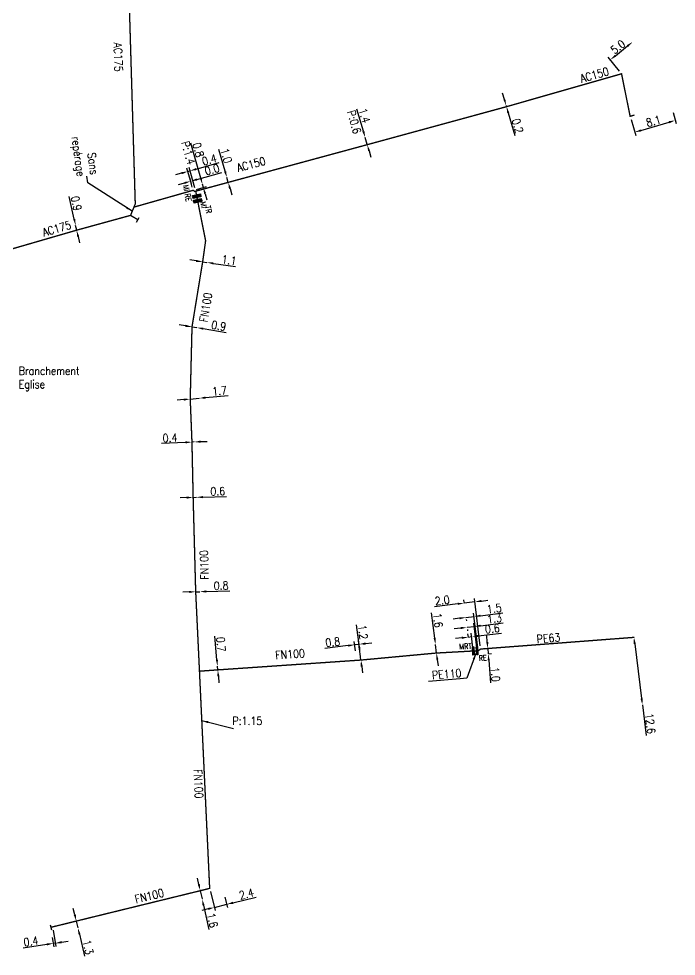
# Model space of a CAD drawing. Header units: millimetres. Extents: x 115991 to 117009, y 129000 to 129990.
# Drawn here: x 116886 to 117007.7, y 129463.1 to 129636.6 of the extents above; entities that cross this region are included whole.
import ezdxf
from ezdxf.enums import TextEntityAlignment as Align

# ---------------------------------------------------------------- set-up
doc = ezdxf.new("R2010")
doc.units = ezdxf.units.MM
doc.header["$PDMODE"] = 34
for name, pattern in [('L_25_AP', [2000, 1000, 1000]), ('L_25_FN', [2000, 1000, 1000]), ('L_25_PE', [2000, 1000, 1000])]:
    doc.linetypes.add(name, pattern=pattern)
doc.layers.get('0').update_dxf_attribs({"linetype": 'CONTINUOUS'})
doc.layers.get('DEFPOINTS').update_dxf_attribs({"linetype": 'CONTINUOUS'})
doc.layers.add('L_150', color=1, linetype='CONTINUOUS')
doc.layers.add('L_340', color=7, linetype='CONTINUOUS')
doc.layers.add('L_170', color=7, linetype='CONTINUOUS', plot=False)
doc.styles.add('G_ROMANS', font='ROMANS.SHX', dxfattribs={"width": 0.75})
doc.styles.get("Standard").update_dxf_attribs({"font": 'romans.shx', "width": 0.85})
doc.dimstyles.get("Standard").update_dxf_attribs({"dimtxt": 1.5, "dimasz": 1.2, "dimexe": 0.625, "dimexo": 0.625, "dimgap": 0.25, "dimtad": 1, "dimdec": 1, "dimzin": 0, "dimdsep": 46, "dimtxsty": 'Standard', "dimcen": -0.5, "dimadec": 0, "dimazin": 0, "dimtfac": 1, "dimtdec": 1, "dimtmove": 0, "dimatfit": 3, "dimfxl": 0, "dimtolj": 1, "dimtzin": 0, "dimarcsym": 0})

# ---------------------------------------------------------------- blocks, each defined once
blk = doc.blocks.new('L_340_16')
at = {"linetype": 'Continuous'}
blk.add_hatch(color=0, dxfattribs=at).paths.add_polyline_path([(0.12, 0.75), (-0.12, 0.75), (-0.12, -0.75), (0.12, -0.75)])
at = {"color": 0, "linetype": 'Continuous'}
blk.add_lwpolyline([(-0.12, 0.75), (0.12, 0.75), (0.12, -0.75), (-0.12, -0.75)], close=True, dxfattribs=at)
at = {"color": 0, "linetype": 'Continuous', "width": 0.75}
for tag, height, flags, p in [('MI', 1, 8, (0, 2.5)), ('DEF_LEG', 1.2, 3, (0, -5)), ('DEF_TYPE', 1.2, 3, (0, -6.94))]:
    blk.add_attdef(tag, text='', height=height, dxfattribs=dict(at, flags=flags)).set_placement(p, align=Align.MIDDLE)
blk = doc.blocks.new('L_340_19')
at = {"linetype": 'Continuous'}
blk.add_hatch(color=0, dxfattribs=at).paths.add_polyline_path([(0.125, 0.75), (-0.125, 0.75), (-0.125, -0.75), (0.125, -0.75)])
at = {"color": 0, "linetype": 'Continuous'}
blk.add_lwpolyline([(-0.125, 0.75), (0.125, 0.75), (0.125, -0.75), (-0.125, -0.75)], close=True, dxfattribs=at)
at = {"color": 0, "linetype": 'Continuous', "style": 'G_ROMANS', "width": 0.75}
for tag, height, flags, p in [('TR', 1.5, 8, (0, 3)), ('DEF_LEG', 1.2, 3, (0, -5)), ('DEF_COUP', 1.2, 3, (0, -7.5)), ('DEF_TYPE', 1.2, 3, (0, -10))]:
    blk.add_attdef(tag, text='', height=height, dxfattribs=dict(at, flags=flags)).set_placement(p, align=Align.MIDDLE)
blk = doc.blocks.new('L_340_20')
at = {"linetype": 'Continuous'}
blk.add_hatch(color=0, dxfattribs=at).paths.add_polyline_path([(0.12, 0.75), (-0.12, 0.75), (-0.12, -0.75), (0.12, -0.75)])
at = {"color": 0, "linetype": 'Continuous'}
blk.add_lwpolyline([(-0.12, 0.75), (0.12, 0.75), (0.12, -0.75), (-0.12, -0.75)], close=True, dxfattribs=at)
at = {"color": 0, "linetype": 'Continuous', "width": 0.75}
for tag, height, flags, p in [('RE', 1, 8, (0, 2.19)), ('DEF_LEG', 1.2, 3, (0, -5)), ('DEF_COUP', 1.2, 3, (0, -7.5)), ('DEF_TYPE', 1.2, 3, (0, -10))]:
    blk.add_attdef(tag, text='', height=height, dxfattribs=dict(at, flags=flags)).set_placement(p, align=Align.MIDDLE)
blk = doc.blocks.new('L_340_07')
at = {"color": 0, "linetype": 'Continuous', "const_width": 0.25, "flags": 128}
blk.add_lwpolyline([(0, 0), (1.25, 0)], dxfattribs=at)
at = {"color": 0, "linetype": 'Continuous', "flags": 128}
blk.add_lwpolyline([(1.25, -0.5), (1.25, 0.5)], dxfattribs=at)
at = {"color": 0, "linetype": 'Continuous', "style": 'G_ROMANS', "width": 0.75, "flags": 3}
for tag, p in [('DEF_LEG', (0.72, -3.47)), ('DEF_COUP', (0.72, -5.97)), ('DEF_TYPE', (0.72, -8.47))]:
    blk.add_attdef(tag, text='', height=1.2, dxfattribs=at).set_placement(p, align=Align.MIDDLE)
blk = doc.blocks.new('*D353')
at = {"layer": 'DEFPOINTS', "color": 0, "linetype": 'Continuous', "transparency": 16777216}
for p in [(116917.29, 129608.38), (116918.12, 129605.47), (116918.74, 129604.73)]:
    blk.add_point(p, dxfattribs=at)
at = {"layer": 'L_150', "color": 0, "linetype": 'Continuous', "lineweight": -2, "transparency": 16777216}
for p, q in [((116918.83, 129608.82), (116923.1, 129610.03)), ((116916.14, 129608.06), (116914.98, 129607.73)), ((116917.95, 129606.07), (116917.12, 129608.98)), ((116917.29, 129608.38), (116917.68, 129608.49)), ((116918.57, 129605.33), (116917.51, 129609.09))]:
    blk.add_line(p, q, dxfattribs=at)
at = {"layer": 'L_150', "color": 0, "linetype": 'Continuous', "transparency": 16777216}
for points in [[(116916.08, 129608.25), (116916.19, 129607.86), (116917.29, 129608.38)], [(116918.78, 129609.01), (116918.89, 129608.63), (116917.68, 129608.49)]]:
    blk.add_solid(points, dxfattribs=at)
at = {"layer": 'L_150', "color": 0, "linetype": 'Continuous', "transparency": 16777216, "insert": (116921.27, 129610.55), "char_height": 1.5, "attachment_point": 5, "rotation": 15.799}
blk.add_mtext('\\A1;0.4', dxfattribs=at)
blk = doc.blocks.new('*D351')
at = {"layer": 'DEFPOINTS', "color": 0, "linetype": 'Continuous', "transparency": 16777216}
for p in [(116999.67, 129632.36), (116999.67, 129632.36), (116997.61, 129626.46)]:
    blk.add_point(p, dxfattribs=at)
at = {"layer": 'L_150', "color": 0, "linetype": 'Continuous', "lineweight": -2, "transparency": 16777216}
for p, q in [((116996.47, 129629.8), (116998.73, 129631.61)), ((116997.22, 129626.95), (116995.14, 129629.54))]:
    blk.add_line(p, q, dxfattribs=at)
at = {"layer": 'L_150', "color": 0, "linetype": 'Continuous', "transparency": 16777216}
for points in [[(116998.61, 129631.77), (116998.86, 129631.46), (116999.67, 129632.36)], [(116996.35, 129629.96), (116996.6, 129629.65), (116995.53, 129629.05)]]:
    blk.add_solid(points, dxfattribs=at)
at = {"layer": 'L_150', "color": 0, "linetype": 'Continuous', "transparency": 16777216, "insert": (116996.93, 129631.45), "char_height": 1.5, "attachment_point": 5, "rotation": 38.6903}
blk.add_mtext('\\A1;5.0', dxfattribs=at)
blk = doc.blocks.new('*D354')
at = {"layer": 'DEFPOINTS', "color": 0, "linetype": 'Continuous', "transparency": 16777216}
for p in [(116920, 129606), (116920, 129606), (116918.28, 129604.89)]:
    blk.add_point(p, dxfattribs=at)
at = {"layer": 'L_150', "color": 0, "linetype": 'Continuous', "lineweight": -2, "transparency": 16777216}
for p, q in [((116919.67, 129607.15), (116917.83, 129613.63)), ((116919.39, 129605.83), (116919.39, 129605.83)), ((116920.16, 129605.42), (116920, 129606)), ((116918.88, 129605.06), (116920.76, 129605.59)), ((116920.49, 129604.26), (116920.81, 129603.11))]:
    blk.add_line(p, q, dxfattribs=at)
at = {"layer": 'L_150', "color": 0, "linetype": 'Continuous', "transparency": 16777216}
for points in [[(116919.86, 129607.21), (116919.48, 129607.1), (116920, 129606)], [(116920.68, 129604.32), (116920.29, 129604.21), (116920.16, 129605.42)]]:
    blk.add_solid(points, dxfattribs=at)
at = {"layer": 'L_150', "color": 0, "linetype": 'Continuous', "transparency": 16777216, "insert": (116919.23, 129612.38), "char_height": 1.5, "attachment_point": 5, "rotation": 285.799}
blk.add_mtext('\\A1;0.8', dxfattribs=at)
blk = doc.blocks.new('*D355')
at = {"layer": 'DEFPOINTS', "color": 0, "linetype": 'Continuous', "transparency": 16777216}
for p in [(116924.51, 129607.27), (116924.51, 129607.27), (116924.77, 129606.36)]:
    blk.add_point(p, dxfattribs=at)
at = {"layer": 'L_150', "color": 0, "linetype": 'Continuous', "lineweight": -2, "transparency": 16777216}
for p, q in [((116924.18, 129608.43), (116923.04, 129612.46)), ((116924.77, 129606.36), (116924.51, 129607.27)), ((116925.1, 129605.21), (116925.42, 129604.05))]:
    blk.add_line(p, q, dxfattribs=at)
at = {"layer": 'L_150', "color": 0, "linetype": 'Continuous', "transparency": 16777216}
for points in [[(116924.38, 129608.48), (116923.99, 129608.37), (116924.51, 129607.27)], [(116925.29, 129605.26), (116924.9, 129605.15), (116924.77, 129606.36)]]:
    blk.add_solid(points, dxfattribs=at)
at = {"layer": 'L_150', "color": 0, "linetype": 'Continuous', "transparency": 16777216, "insert": (116924.41, 129611.29), "char_height": 1.5, "attachment_point": 5, "rotation": 285.799}
blk.add_mtext('\\A1;1.0', dxfattribs=at)
blk = doc.blocks.new('*D356')
at = {"layer": 'DEFPOINTS', "color": 0, "linetype": 'Continuous', "transparency": 16777216}
for p in [(116917.81, 129606.57), (116918.12, 129605.47), (116918.28, 129604.89)]:
    blk.add_point(p, dxfattribs=at)
at = {"layer": 'L_150', "color": 0, "linetype": 'Continuous', "lineweight": -2, "transparency": 16777216}
for p, q in [((116918.96, 129606.89), (116923.57, 129608.2)), ((116916.65, 129606.24), (116915.5, 129605.91)), ((116918.11, 129605.49), (116917.64, 129607.17)), ((116917.95, 129606.07), (116917.64, 129607.17))]:
    blk.add_line(p, q, dxfattribs=at)
at = {"layer": 'L_150', "color": 0, "linetype": 'Continuous', "transparency": 16777216}
for points in [[(116916.6, 129606.43), (116916.71, 129606.05), (116917.81, 129606.57)], [(116918.91, 129607.09), (116919.02, 129606.7), (116917.81, 129606.57)]]:
    blk.add_solid(points, dxfattribs=at)
at = {"layer": 'L_150', "color": 0, "linetype": 'Continuous', "transparency": 16777216, "insert": (116921.77, 129608.73), "char_height": 1.5, "attachment_point": 5, "rotation": 15.799}
blk.add_mtext('\\A1;0.0', dxfattribs=at)
blk = doc.blocks.new('*D358')
at = {"layer": 'DEFPOINTS', "color": 0, "linetype": 'Continuous', "transparency": 16777216}
for p in [(116920.03, 129591.65), (116920.82, 129591.54), (116920.82, 129591.54)]:
    blk.add_point(p, dxfattribs=at)
at = {"layer": 'L_150', "color": 0, "linetype": 'Continuous', "lineweight": -2, "transparency": 16777216}
for p, q in [((116918.84, 129591.82), (116917.65, 129591.99)), ((116920.03, 129591.65), (116920.82, 129591.54)), ((116922.01, 129591.37), (116926.09, 129590.78))]:
    blk.add_line(p, q, dxfattribs=at)
at = {"layer": 'L_150', "color": 0, "linetype": 'Continuous', "transparency": 16777216}
for points in [[(116918.87, 129592.02), (116918.81, 129591.62), (116920.03, 129591.65)], [(116922.03, 129591.56), (116921.98, 129591.17), (116920.82, 129591.54)]]:
    blk.add_solid(points, dxfattribs=at)
at = {"layer": 'L_150', "color": 0, "linetype": 'Continuous', "transparency": 16777216, "insert": (116924.93, 129591.96), "char_height": 1.5, "attachment_point": 5, "rotation": 351.8525}
blk.add_mtext('\\A1;1.1', dxfattribs=at)
blk = doc.blocks.new('*D359')
at = {"layer": 'DEFPOINTS', "color": 0, "linetype": 'Continuous', "transparency": 16777216}
for p in [(116918.06, 129579.61), (116918.95, 129579.47), (116918.95, 129579.47)]:
    blk.add_point(p, dxfattribs=at)
at = {"layer": 'L_150', "color": 0, "linetype": 'Continuous', "lineweight": -2, "transparency": 16777216}
for p, q in [((116916.88, 129579.81), (116915.69, 129580)), ((116918.06, 129579.61), (116918.95, 129579.47)), ((116920.13, 129579.28), (116924.39, 129578.58))]:
    blk.add_line(p, q, dxfattribs=at)
at = {"layer": 'L_150', "color": 0, "linetype": 'Continuous', "transparency": 16777216}
for points in [[(116916.91, 129580), (116916.84, 129579.61), (116918.06, 129579.61)], [(116920.17, 129579.47), (116920.1, 129579.08), (116918.95, 129579.47)]]:
    blk.add_solid(points, dxfattribs=at)
at = {"layer": 'L_150', "color": 0, "linetype": 'Continuous', "transparency": 16777216, "insert": (116923.01, 129579.82), "char_height": 1.5, "attachment_point": 5, "rotation": 350.7545}
blk.add_mtext('\\A1;0.9', dxfattribs=at)
blk = doc.blocks.new('*D360')
at = {"layer": 'DEFPOINTS', "color": 0, "linetype": 'Continuous', "transparency": 16777216}
for p in [(116917.73, 129566.25), (116919.37, 129566.4), (116919.37, 129566.4)]:
    blk.add_point(p, dxfattribs=at)
at = {"layer": 'L_150', "color": 0, "linetype": 'Continuous', "lineweight": -2, "transparency": 16777216}
for p, q in [((116916.54, 129566.14), (116915.34, 129566.03)), ((116917.73, 129566.25), (116919.37, 129566.4)), ((116920.57, 129566.51), (116924.74, 129566.89))]:
    blk.add_line(p, q, dxfattribs=at)
at = {"layer": 'L_150', "color": 0, "linetype": 'Continuous', "transparency": 16777216}
for points in [[(116916.52, 129566.34), (116916.55, 129565.94), (116917.73, 129566.25)], [(116920.55, 129566.71), (116920.59, 129566.31), (116919.37, 129566.4)]]:
    blk.add_solid(points, dxfattribs=at)
at = {"layer": 'L_150', "color": 0, "linetype": 'Continuous', "transparency": 16777216, "insert": (116923.16, 129567.75), "char_height": 1.5, "attachment_point": 5, "rotation": 5.2296}
blk.add_mtext('\\A1;1.7', dxfattribs=at)
blk = doc.blocks.new('*D362')
at = {"layer": 'DEFPOINTS', "color": 0, "linetype": 'Continuous', "transparency": 16777216}
for p in [(116918.27, 129548.04), (116918.87, 129548.06), (116918.87, 129548.06)]:
    blk.add_point(p, dxfattribs=at)
at = {"layer": 'L_150', "color": 0, "linetype": 'Continuous', "lineweight": -2, "transparency": 16777216}
for p, q in [((116917.07, 129548), (116915.87, 129547.97)), ((116918.27, 129548.04), (116918.87, 129548.06)), ((116920.07, 129548.09), (116924.44, 129548.22))]:
    blk.add_line(p, q, dxfattribs=at)
at = {"layer": 'L_150', "color": 0, "linetype": 'Continuous', "transparency": 16777216}
for points in [[(116917.07, 129548.2), (116917.08, 129547.8), (116918.27, 129548.04)], [(116920.07, 129548.29), (116920.08, 129547.89), (116918.87, 129548.06)]]:
    blk.add_solid(points, dxfattribs=at)
at = {"layer": 'L_150', "color": 0, "linetype": 'Continuous', "transparency": 16777216, "insert": (116922.83, 129549.18), "char_height": 1.5, "attachment_point": 5, "rotation": 1.7271}
blk.add_mtext('\\A1;0.6', dxfattribs=at)
blk = doc.blocks.new('*D361')
at = {"layer": 'DEFPOINTS', "color": 0, "linetype": 'Continuous', "transparency": 16777216}
for p in [(116918.05, 129558.28), (116918.45, 129558.3), (116918.45, 129558.3)]:
    blk.add_point(p, dxfattribs=at)
at = {"layer": 'L_150', "color": 0, "linetype": 'Continuous', "lineweight": -2, "transparency": 16777216}
for p, q in [((116916.85, 129558.22), (116912.43, 129558)), ((116918.45, 129558.3), (116918.05, 129558.28)), ((116919.65, 129558.36), (116920.85, 129558.42))]:
    blk.add_line(p, q, dxfattribs=at)
at = {"layer": 'L_150', "color": 0, "linetype": 'Continuous', "transparency": 16777216}
for points in [[(116916.84, 129558.42), (116916.86, 129558.02), (116918.05, 129558.28)], [(116919.64, 129558.56), (116919.66, 129558.16), (116918.45, 129558.3)]]:
    blk.add_solid(points, dxfattribs=at)
at = {"layer": 'L_150', "color": 0, "linetype": 'Continuous', "transparency": 16777216, "insert": (116913.99, 129559.08), "char_height": 1.5, "attachment_point": 5, "rotation": 2.853}
blk.add_mtext('\\A1;0.4', dxfattribs=at)
blk = doc.blocks.new('*D363')
at = {"layer": 'DEFPOINTS', "color": 0, "linetype": 'Continuous', "transparency": 16777216}
for p in [(116918.74, 129530.57), (116919.49, 129530.59), (116919.49, 129530.59)]:
    blk.add_point(p, dxfattribs=at)
at = {"layer": 'L_150', "color": 0, "linetype": 'Continuous', "lineweight": -2, "transparency": 16777216}
for p, q in [((116917.55, 129530.53), (116916.35, 129530.49)), ((116918.74, 129530.57), (116919.49, 129530.59)), ((116920.69, 129530.62), (116925.06, 129530.76))]:
    blk.add_line(p, q, dxfattribs=at)
at = {"layer": 'L_150', "color": 0, "linetype": 'Continuous', "transparency": 16777216}
for points in [[(116917.54, 129530.73), (116917.55, 129530.33), (116918.74, 129530.57)], [(116920.69, 129530.82), (116920.7, 129530.42), (116919.49, 129530.59)]]:
    blk.add_solid(points, dxfattribs=at)
at = {"layer": 'L_150', "color": 0, "linetype": 'Continuous', "transparency": 16777216, "insert": (116923.45, 129531.71), "char_height": 1.5, "attachment_point": 5, "rotation": 1.7301}
blk.add_mtext('\\A1;0.8', dxfattribs=at)
blk = doc.blocks.new('*D364')
at = {"layer": 'DEFPOINTS', "color": 0, "linetype": 'Continuous', "transparency": 16777216}
for p in [(116922.77, 129516.8), (116922.77, 129516.8), (116922.83, 129516.11)]:
    blk.add_point(p, dxfattribs=at)
at = {"layer": 'L_150', "color": 0, "linetype": 'Continuous', "lineweight": -2, "transparency": 16777216}
for p, q in [((116922.67, 129518), (116922.3, 129522.35)), ((116922.83, 129516.11), (116922.77, 129516.8)), ((116922.94, 129514.91), (116923.04, 129513.71))]:
    blk.add_line(p, q, dxfattribs=at)
at = {"layer": 'L_150', "color": 0, "linetype": 'Continuous', "transparency": 16777216}
for points in [[(116922.87, 129518.02), (116922.47, 129517.98), (116922.77, 129516.8)], [(116923.14, 129514.93), (116922.74, 129514.89), (116922.83, 129516.11)]]:
    blk.add_solid(points, dxfattribs=at)
at = {"layer": 'L_150', "color": 0, "linetype": 'Continuous', "transparency": 16777216, "insert": (116923.43, 129520.86), "char_height": 1.5, "attachment_point": 5, "rotation": 274.932}
blk.add_mtext('\\A1;0.7', dxfattribs=at)
blk = doc.blocks.new('*D370')
at = {"layer": 'DEFPOINTS', "color": 0, "linetype": 'Continuous', "transparency": 16777216}
for p in [(116921.33, 129475.67), (116924.01, 129474.64), (116924.48, 129472.71)]:
    blk.add_point(p, dxfattribs=at)
at = {"layer": 'L_150', "color": 0, "linetype": 'Continuous', "lineweight": -2, "transparency": 16777216}
for p, q in [((116921.48, 129475.06), (116922.35, 129471.54)), ((116924.16, 129474.03), (116924.63, 129472.1)), ((116925.65, 129473), (116929.95, 129474.06)), ((116922.2, 129472.14), (116924.48, 129472.71)), ((116921.04, 129471.86), (116919.87, 129471.57))]:
    blk.add_line(p, q, dxfattribs=at)
at = {"layer": 'L_150', "color": 0, "linetype": 'Continuous', "transparency": 16777216}
for points in [[(116920.99, 129472.05), (116921.09, 129471.66), (116922.2, 129472.14)], [(116925.6, 129473.19), (116925.7, 129472.8), (116924.48, 129472.71)]]:
    blk.add_solid(points, dxfattribs=at)
at = {"layer": 'L_150', "color": 0, "linetype": 'Continuous', "transparency": 16777216, "insert": (116928.14, 129474.64), "char_height": 1.5, "attachment_point": 5, "rotation": 13.877}
blk.add_mtext('\\A1;2.4', dxfattribs=at)
blk = doc.blocks.new('*D371')
at = {"layer": 'DEFPOINTS', "color": 0, "linetype": 'Continuous', "transparency": 16777216}
for p in [(116919.59, 129475.23), (116919.93, 129473.72), (116919.93, 129473.72)]:
    blk.add_point(p, dxfattribs=at)
at = {"layer": 'L_150', "color": 0, "linetype": 'Continuous', "lineweight": -2, "transparency": 16777216}
for p, q in [((116919.32, 129476.4), (116919.06, 129477.58)), ((116919.59, 129475.23), (116919.93, 129473.72)), ((116920.19, 129472.55), (116921.19, 129468.08))]:
    blk.add_line(p, q, dxfattribs=at)
at = {"layer": 'L_150', "color": 0, "linetype": 'Continuous', "transparency": 16777216}
for points in [[(116919.52, 129476.45), (116919.13, 129476.36), (116919.59, 129475.23)], [(116920.38, 129472.59), (116919.99, 129472.51), (116919.93, 129473.72)]]:
    blk.add_solid(points, dxfattribs=at)
at = {"layer": 'L_150', "color": 0, "linetype": 'Continuous', "transparency": 16777216, "insert": (116921.84, 129469.75), "char_height": 1.5, "attachment_point": 5, "rotation": 282.6662}
blk.add_mtext('\\A1;1.6', dxfattribs=at)
blk = doc.blocks.new('*D350')
at = {"layer": 'DEFPOINTS', "color": 0, "linetype": 'Continuous', "transparency": 16777216}
for p in [(116976.25, 129620.56), (116976.25, 129620.56), (116976.3, 129620.37)]:
    blk.add_point(p, dxfattribs=at)
at = {"layer": 'L_150', "color": 0, "linetype": 'Continuous', "lineweight": -2, "transparency": 16777216}
for p, q in [((116975.91, 129621.71), (116975.58, 129622.86)), ((116976.25, 129620.56), (116976.3, 129620.37)), ((116976.64, 129619.21), (116977.86, 129615.02))]:
    blk.add_line(p, q, dxfattribs=at)
at = {"layer": 'L_150', "color": 0, "linetype": 'Continuous', "transparency": 16777216}
for points in [[(116976.1, 129621.77), (116975.72, 129621.66), (116976.25, 129620.56)], [(116976.83, 129619.27), (116976.44, 129619.16), (116976.3, 129620.37)]]:
    blk.add_solid(points, dxfattribs=at)
at = {"layer": 'L_150', "color": 0, "linetype": 'Continuous', "transparency": 16777216, "insert": (116978.37, 129616.82), "char_height": 1.5, "attachment_point": 5, "rotation": 286.2104}
blk.add_mtext('\\A1;0.2', dxfattribs=at)
blk = doc.blocks.new('*D352')
at = {"layer": 'DEFPOINTS', "color": 0, "linetype": 'Continuous', "transparency": 16777216}
for p in [(116950.13, 129614.68), (116950.13, 129614.68), (116950.52, 129613.34)]:
    blk.add_point(p, dxfattribs=at)
at = {"layer": 'L_150', "color": 0, "linetype": 'Continuous', "lineweight": -2, "transparency": 16777216}
for p, q in [((116949.79, 129615.83), (116948.61, 129619.92)), ((116950.52, 129613.34), (116950.13, 129614.68)), ((116950.73, 129614.86), (116950.73, 129614.86)), ((116951.12, 129613.51), (116951.12, 129613.51)), ((116950.85, 129612.18), (116951.19, 129611.03))]:
    blk.add_line(p, q, dxfattribs=at)
at = {"layer": 'L_150', "color": 0, "linetype": 'Continuous', "transparency": 16777216}
for points in [[(116949.99, 129615.89), (116949.6, 129615.78), (116950.13, 129614.68)], [(116951.05, 129612.24), (116950.66, 129612.13), (116950.52, 129613.34)]]:
    blk.add_solid(points, dxfattribs=at)
at = {"layer": 'L_150', "color": 0, "linetype": 'Continuous', "transparency": 16777216, "insert": (116949.99, 129618.73), "char_height": 1.5, "attachment_point": 5, "rotation": 286.202}
blk.add_mtext('\\A1;1.4', dxfattribs=at)
blk = doc.blocks.new('*D357')
at = {"layer": 'DEFPOINTS', "color": 0, "linetype": 'Continuous', "transparency": 16777216}
for p in [(117006.97, 129619.89), (116999.2, 129618.59), (117007.57, 129617.83)]:
    blk.add_point(p, dxfattribs=at)
at = {"layer": 'L_150', "color": 0, "linetype": 'Continuous', "lineweight": -2, "transparency": 16777216}
for p, q in [((116999.37, 129617.99), (117000.23, 129615.05)), ((117007.15, 129619.29), (117007.74, 129617.23)), ((117001.21, 129615.98), (117006.42, 129617.49))]:
    blk.add_line(p, q, dxfattribs=at)
at = {"layer": 'L_150', "color": 0, "linetype": 'Continuous', "transparency": 16777216}
for points in [[(117001.15, 129616.18), (117001.26, 129615.79), (117000.05, 129615.65)], [(117006.36, 129617.69), (117006.47, 129617.3), (117007.57, 129617.83)]]:
    blk.add_solid(points, dxfattribs=at)
at = {"layer": 'L_150', "color": 0, "linetype": 'Continuous', "transparency": 16777216, "insert": (117003.53, 129617.7), "char_height": 1.5, "attachment_point": 5, "rotation": 16.1584}
blk.add_mtext('\\A1;8.1', dxfattribs=at)
blk = doc.blocks.new('*D365')
at = {"layer": 'DEFPOINTS', "color": 0, "linetype": 'Continuous', "transparency": 16777216}
for p in [(116948.2, 129520.75), (116948.41, 129519.02), (116949.35, 129517.93)]:
    blk.add_point(p, dxfattribs=at)
at = {"layer": 'L_150', "color": 0, "linetype": 'Continuous', "lineweight": -2, "transparency": 16777216}
for p, q in [((116948.33, 129519.64), (116948.12, 129521.37)), ((116948.99, 129520.84), (116948.2, 129520.75)), ((116949.27, 129518.55), (116948.91, 129521.46)), ((116950.18, 129520.99), (116951.37, 129521.13)), ((116947, 129520.6), (116942.67, 129520.07))]:
    blk.add_line(p, q, dxfattribs=at)
at = {"layer": 'L_150', "color": 0, "linetype": 'Continuous', "transparency": 16777216}
for points in [[(116946.98, 129520.8), (116947.03, 129520.4), (116948.2, 129520.75)], [(116950.16, 129521.19), (116950.21, 129520.79), (116948.99, 129520.84)]]:
    blk.add_solid(points, dxfattribs=at)
at = {"layer": 'L_150', "color": 0, "linetype": 'Continuous', "transparency": 16777216, "insert": (116944.12, 129521.26), "char_height": 1.5, "attachment_point": 5, "rotation": 6.9495}
blk.add_mtext('\\A1;0.8', dxfattribs=at)
blk = doc.blocks.new('*D366')
at = {"layer": 'DEFPOINTS', "color": 0, "linetype": 'Continuous', "transparency": 16777216}
for p in [(116949.2, 129519.12), (116949.2, 129519.12), (116949.35, 129517.93)]:
    blk.add_point(p, dxfattribs=at)
at = {"layer": 'L_150', "color": 0, "linetype": 'Continuous', "lineweight": -2, "transparency": 16777216}
for p, q in [((116949.06, 129520.31), (116948.55, 129524.47)), ((116949.35, 129517.93), (116949.2, 129519.12)), ((116949.49, 129516.73), (116949.64, 129515.54))]:
    blk.add_line(p, q, dxfattribs=at)
at = {"layer": 'L_150', "color": 0, "linetype": 'Continuous', "transparency": 16777216}
for points in [[(116949.25, 129520.33), (116948.86, 129520.28), (116949.2, 129519.12)], [(116949.69, 129516.76), (116949.29, 129516.71), (116949.35, 129517.93)]]:
    blk.add_solid(points, dxfattribs=at)
at = {"layer": 'L_150', "color": 0, "linetype": 'Continuous', "transparency": 16777216, "insert": (116949.72, 129523.1), "char_height": 1.5, "attachment_point": 5, "rotation": 276.9495}
blk.add_mtext('\\A1;1.2', dxfattribs=at)
blk = doc.blocks.new('*D367')
at = {"layer": 'DEFPOINTS', "color": 0, "linetype": 'Continuous', "transparency": 16777216}
for p in [(116963.14, 129520.82), (116963.14, 129520.82), (116963.33, 129519.23)]:
    blk.add_point(p, dxfattribs=at)
at = {"layer": 'L_150', "color": 0, "linetype": 'Continuous', "lineweight": -2, "transparency": 16777216}
for p, q in [((116963, 129522.01), (116962.43, 129526.65)), ((116963.33, 129519.23), (116963.14, 129520.82)), ((116963.48, 129518.04), (116963.63, 129516.84))]:
    blk.add_line(p, q, dxfattribs=at)
at = {"layer": 'L_150', "color": 0, "linetype": 'Continuous', "transparency": 16777216}
for points in [[(116963.19, 129522.03), (116962.8, 129521.98), (116963.14, 129520.82)], [(116963.68, 129518.06), (116963.28, 129518.01), (116963.33, 129519.23)]]:
    blk.add_solid(points, dxfattribs=at)
at = {"layer": 'L_150', "color": 0, "linetype": 'Continuous', "transparency": 16777216, "insert": (116963.6, 129525.29), "char_height": 1.5, "attachment_point": 5, "rotation": 276.9495}
blk.add_mtext('\\A1;1.6', dxfattribs=at)
blk = doc.blocks.new('*D374')
at = {"layer": 'DEFPOINTS', "color": 0, "linetype": 'Continuous', "transparency": 16777216}
for p in [(116999.9, 129522.13), (117001.47, 129509.63), (117001.47, 129509.63)]:
    blk.add_point(p, dxfattribs=at)
at = {"layer": 'L_150', "color": 0, "linetype": 'Continuous', "lineweight": -2, "transparency": 16777216}
for p, q in [((117000.05, 129520.94), (117001.33, 129510.82)), ((117001.47, 129509.63), (117002.19, 129503.97))]:
    blk.add_line(p, q, dxfattribs=at)
at = {"layer": 'L_150', "color": 0, "linetype": 'Continuous', "transparency": 16777216}
for points in [[(117000.25, 129520.97), (116999.85, 129520.92), (116999.9, 129522.13)], [(117001.52, 129510.84), (117001.13, 129510.79), (117001.47, 129509.63)]]:
    blk.add_solid(points, dxfattribs=at)
at = {"layer": 'L_150', "color": 0, "linetype": 'Continuous', "transparency": 16777216, "insert": (117002.92, 129506.18), "char_height": 1.5, "attachment_point": 5, "rotation": 277.1795}
blk.add_mtext('\\A1;12.6', dxfattribs=at)
blk = doc.blocks.new('*D342')
at = {"layer": 'DEFPOINTS', "color": 0, "linetype": 'Continuous', "transparency": 16777216}
for p in [(116896.51, 129598.39), (116896.51, 129598.39), (116896.7, 129597.51)]:
    blk.add_point(p, dxfattribs=at)
at = {"layer": 'L_150', "color": 0, "linetype": 'Continuous', "lineweight": -2, "transparency": 16777216}
for p, q in [((116896.25, 129599.56), (116895.31, 129603.77)), ((116896.7, 129597.51), (116896.51, 129598.39)), ((116897.12, 129598.52), (116897.12, 129598.52)), ((116897.31, 129597.64), (116897.31, 129597.64)), ((116896.96, 129596.34), (116897.22, 129595.17))]:
    blk.add_line(p, q, dxfattribs=at)
at = {"layer": 'L_150', "color": 0, "linetype": 'Continuous', "transparency": 16777216}
for points in [[(116896.44, 129599.6), (116896.05, 129599.52), (116896.51, 129598.39)], [(116897.16, 129596.38), (116896.77, 129596.29), (116896.7, 129597.51)]]:
    blk.add_solid(points, dxfattribs=at)
at = {"layer": 'L_150', "color": 0, "linetype": 'Continuous', "transparency": 16777216, "insert": (116896.63, 129602.47), "char_height": 1.5, "attachment_point": 5, "rotation": 282.5156}
blk.add_mtext('\\A1;0.9', dxfattribs=at)
blk = doc.blocks.new('*D372')
at = {"layer": 'DEFPOINTS', "color": 0, "linetype": 'Continuous', "transparency": 16777216}
for p in [(116892.08, 129467.2), (116892.28, 129468.54), (116892.34, 129465.46)]:
    blk.add_point(p, dxfattribs=at)
at = {"layer": 'L_340', "color": 0, "linetype": 'Continuous', "lineweight": -2, "transparency": 16777216}
for p, q in [((116892.37, 129467.92), (116892.83, 129464.91)), ((116891.16, 129465.28), (116886.78, 129464.61)), ((116892.17, 129466.58), (116892.44, 129464.85)), ((116892.74, 129465.52), (116892.34, 129465.46)), ((116893.92, 129465.71), (116895.11, 129465.89))]:
    blk.add_line(p, q, dxfattribs=at)
at = {"layer": 'L_340', "color": 0, "linetype": 'Continuous', "transparency": 16777216}
for points in [[(116891.13, 129465.48), (116891.19, 129465.08), (116892.34, 129465.46)], [(116893.89, 129465.9), (116893.95, 129465.51), (116892.74, 129465.52)]]:
    blk.add_solid(points, dxfattribs=at)
at = {"layer": 'L_340', "color": 0, "linetype": 'Continuous', "transparency": 16777216, "insert": (116888.22, 129465.85), "char_height": 1.5, "attachment_point": 5, "rotation": 8.6898}
blk.add_mtext('\\A1;0.4', dxfattribs=at)
blk = doc.blocks.new('*D373')
at = {"layer": 'DEFPOINTS', "color": 0, "linetype": 'Continuous', "transparency": 16777216}
for p in [(116896.63, 129469.61), (116896.93, 129468.34), (116896.93, 129468.34)]:
    blk.add_point(p, dxfattribs=at)
at = {"layer": 'L_150', "color": 0, "linetype": 'Continuous', "lineweight": -2, "transparency": 16777216}
for p, q in [((116896.36, 129470.78), (116896.08, 129471.95)), ((116896.63, 129469.61), (116896.93, 129468.34)), ((116897.2, 129467.18), (116898.17, 129463.1))]:
    blk.add_line(p, q, dxfattribs=at)
at = {"layer": 'L_150', "color": 0, "linetype": 'Continuous', "transparency": 16777216}
for points in [[(116896.55, 129470.82), (116896.16, 129470.73), (116896.63, 129469.61)], [(116897.4, 129467.22), (116897.01, 129467.13), (116896.93, 129468.34)]]:
    blk.add_solid(points, dxfattribs=at)
at = {"layer": 'L_150', "color": 0, "linetype": 'Continuous', "transparency": 16777216, "insert": (116898.8, 129464.78), "char_height": 1.5, "attachment_point": 5, "rotation": 283.2673}
blk.add_mtext('\\A1;1.3', dxfattribs=at)
blk = doc.blocks.new('*D558')
at = {"layer": 'DEFPOINTS', "color": 0, "linetype": 'Continuous', "transparency": 16777216}
for p in [(116969.24, 129522.18), (116969.32, 129521.57), (116970.16, 129519.61)]:
    blk.add_point(p, dxfattribs=at)
at = {"layer": 'L_340', "color": 0, "linetype": 'Continuous', "lineweight": -2, "transparency": 16777216}
for p, q in [((116969.24, 129522.19), (116969.16, 129522.8)), ((116970.08, 129520.23), (116969.76, 129522.88)), ((116971.03, 129522.4), (116975.37, 129522.93)), ((116968.05, 129522.04), (116966.86, 129521.89)), ((116969.24, 129522.18), (116969.84, 129522.26))]:
    blk.add_line(p, q, dxfattribs=at)
at = {"layer": 'L_340', "color": 0, "linetype": 'Continuous', "transparency": 16777216}
for points in [[(116971, 129522.6), (116971.05, 129522.2), (116969.84, 129522.26)], [(116968.02, 129522.24), (116968.07, 129521.84), (116969.24, 129522.18)]]:
    blk.add_solid(points, dxfattribs=at)
at = {"layer": 'L_340', "color": 0, "linetype": 'Continuous', "transparency": 16777216, "insert": (116973.67, 129523.73), "char_height": 1.5, "attachment_point": 5, "rotation": 6.9495}
blk.add_mtext('\\A1;0.6', dxfattribs=at)
blk = doc.blocks.new('*D559')
at = {"layer": 'DEFPOINTS', "color": 0, "linetype": 'Continuous', "transparency": 16777216}
for p in [(116968.99, 129524.2), (116969.02, 129523.99), (116970.86, 129519.64)]:
    blk.add_point(p, dxfattribs=at)
at = {"layer": 'L_340', "color": 0, "linetype": 'Continuous', "lineweight": -2, "transparency": 16777216}
for p, q in [((116970.78, 129520.27), (116970.24, 129524.76)), ((116971.5, 129524.29), (116975.66, 129524.8)), ((116967.83, 129523.84), (116966.64, 129523.7)), ((116969.02, 129523.99), (116970.31, 129524.14)), ((116969.07, 129523.58), (116969.1, 129523.37))]:
    blk.add_line(p, q, dxfattribs=at)
at = {"layer": 'L_340', "color": 0, "linetype": 'Continuous', "transparency": 16777216}
for points in [[(116971.48, 129524.49), (116971.53, 129524.09), (116970.31, 129524.14)], [(116967.81, 129524.04), (116967.85, 129523.64), (116969.02, 129523.99)]]:
    blk.add_solid(points, dxfattribs=at)
at = {"layer": 'L_340', "color": 0, "linetype": 'Continuous', "transparency": 16777216, "insert": (116974.06, 129525.61), "char_height": 1.5, "attachment_point": 5, "rotation": 6.9495}
blk.add_mtext('\\A1;1.3', dxfattribs=at)
blk = doc.blocks.new('*D560')
at = {"layer": 'DEFPOINTS', "color": 0, "linetype": 'Continuous', "transparency": 16777216}
for p in [(116968.77, 129526.07), (116968.8, 129525.81), (116971.06, 129519.66)]:
    blk.add_point(p, dxfattribs=at)
at = {"layer": 'L_150', "color": 0, "linetype": 'Continuous', "lineweight": -2, "transparency": 16777216}
for p, q in [((116968.8, 129525.81), (116970.29, 129525.99)), ((116970.98, 129520.28), (116970.21, 129526.61)), ((116971.48, 129526.14), (116975.64, 129526.65)), ((116967.61, 129525.67), (116966.42, 129525.52)), ((116968.84, 129525.45), (116968.87, 129525.19))]:
    blk.add_line(p, q, dxfattribs=at)
at = {"layer": 'L_150', "color": 0, "linetype": 'Continuous', "transparency": 16777216}
for points in [[(116971.45, 129526.34), (116971.5, 129525.94), (116970.29, 129525.99)], [(116967.58, 129525.86), (116967.63, 129525.47), (116968.8, 129525.81)]]:
    blk.add_solid(points, dxfattribs=at)
at = {"layer": 'L_150', "color": 0, "linetype": 'Continuous', "transparency": 16777216, "insert": (116974.03, 129527.46), "char_height": 1.5, "attachment_point": 5, "rotation": 6.9495}
blk.add_mtext('\\A1;1.5', dxfattribs=at)
blk = doc.blocks.new('*D561')
at = {"layer": 'DEFPOINTS', "color": 0, "linetype": 'Continuous', "transparency": 16777216}
for p in [(116968.47, 129528.48), (116968.54, 129527.96), (116971.52, 129519.97)]:
    blk.add_point(p, dxfattribs=at)
at = {"layer": 'L_150', "color": 0, "linetype": 'Continuous', "lineweight": -2, "transparency": 16777216}
for p, q in [((116967.28, 129528.33), (116962.94, 129527.8)), ((116968.46, 129528.58), (116968.4, 129529.1)), ((116970.46, 129528.72), (116968.47, 129528.48)), ((116971.45, 129520.59), (116970.38, 129529.34)), ((116971.65, 129528.86), (116972.84, 129529.01))]:
    blk.add_line(p, q, dxfattribs=at)
at = {"layer": 'L_150', "color": 0, "linetype": 'Continuous', "transparency": 16777216}
for points in [[(116967.26, 129528.53), (116967.31, 129528.13), (116968.47, 129528.48)], [(116971.63, 129529.06), (116971.67, 129528.67), (116970.46, 129528.72)]]:
    blk.add_solid(points, dxfattribs=at)
at = {"layer": 'L_150', "color": 0, "linetype": 'Continuous', "transparency": 16777216, "insert": (116964.4, 129528.99), "char_height": 1.5, "attachment_point": 5, "rotation": 6.9495}
blk.add_mtext('\\A1;2.0', dxfattribs=at)
blk = doc.blocks.new('*D562')
at = {"layer": 'DEFPOINTS', "color": 0, "linetype": 'Continuous', "transparency": 16777216}
for p in [(116971.52, 129519.97), (116972.38, 129519.04), (116972.92, 129519.08)]:
    blk.add_point(p, dxfattribs=at)
at = {"layer": 'L_150', "color": 0, "linetype": 'Continuous', "lineweight": -2, "transparency": 16777216}
for p, q in [((116972.74, 129521.27), (116972.65, 129522.47)), ((116972.15, 129520.02), (116973.46, 129520.13)), ((116972.84, 129520.08), (116972.92, 129519.08)), ((116973.01, 129519.09), (116973.54, 129519.13)), ((116973.01, 129517.89), (116973.35, 129513.71))]:
    blk.add_line(p, q, dxfattribs=at)
at = {"layer": 'L_150', "color": 0, "linetype": 'Continuous', "transparency": 16777216}
for points in [[(116972.94, 129521.29), (116972.54, 129521.26), (116972.84, 129520.08)], [(116973.21, 129517.9), (116972.82, 129517.87), (116972.92, 129519.08)]]:
    blk.add_solid(points, dxfattribs=at)
at = {"layer": 'L_150', "color": 0, "linetype": 'Continuous', "transparency": 16777216, "insert": (116974.23, 129515.28), "char_height": 1.5, "attachment_point": 5, "rotation": 274.6085}
blk.add_mtext('\\A1;1.0', dxfattribs=at)
blk = doc.blocks.new('L_340_17')
at = {"linetype": 'Continuous'}
blk.add_hatch(color=0, dxfattribs=at).paths.add_polyline_path([(0.12, 0.75), (-0.12, 0.75), (-0.12, -0.75), (0.12, -0.75)])
at = {"color": 0, "linetype": 'Continuous'}
blk.add_lwpolyline([(-0.12, 0.75), (0.12, 0.75), (0.12, -0.75), (-0.12, -0.75)], close=True, dxfattribs=at)
at = {"color": 0, "linetype": 'Continuous', "width": 0.75}
for tag, height, flags, p in [('MRT', 1, 8, (0, 1.88)), ('DEF_LEG', 1.2, 3, (0, -5)), ('DEF_COUP', 1.2, 3, (0, -7.5)), ('DEF_TYPE', 1.2, 3, (0, -10))]:
    blk.add_attdef(tag, text='', height=height, dxfattribs=dict(at, flags=flags)).set_placement(p, align=Align.MIDDLE)

msp = doc.modelspace()

# ---------------------------------------------------------------- linework, layer by layer
at = {"layer": 'L_150', "linetype": 'L_25_AP', "const_width": 0.25, "flags": 128}
for points in [[(116905.81, 129656.19), (116905.93, 129656.06), (116905.97, 129654.76), (116906.06, 129652.23), (116907.55, 129602.36), (116907.55, 129602.36), (116907.31, 129601.78), (116906.68, 129600.25), (116896.7, 129597.51), (116881.93, 129593.23), (116877.79, 129592.04), (116858.05, 129586.32), (116840.87, 129581.58), (116804.78, 129564.8), (116803.41, 129563.74), (116803.81, 129562.8)], [(116907.31, 129601.78), (116918.28, 129604.89), (116918.55, 129604.67), (116918.74, 129604.73), (116924.77, 129606.36), (116950.52, 129613.34), (116976.3, 129620.37), (116997.61, 129626.46), (116999.2, 129618.59), (117000, 129618.82), (117000, 129618.82)], [(116918.96, 129603.65), (116918.74, 129604.73)], [(116919.14, 129602.77), (116918.96, 129603.65)], [(116906.68, 129600.25), (116907.71, 129599.64)]]:
    msp.add_lwpolyline(points, dxfattribs=at)
at = {"layer": 'L_150', "linetype": 'L_25_FN', "const_width": 0.25, "flags": 128}
msp.add_lwpolyline([(116892.28, 129468.54), (116896.63, 129469.61), (116919.59, 129475.23), (116921.33, 129475.67), (116919.44, 129515.87), (116918.74, 129530.57), (116918.27, 129548.04), (116918.05, 129558.28), (116917.73, 129566.25), (116918.06, 129579.61), (116920.03, 129591.65), (116920.58, 129595.55), (116919.14, 129602.77)], dxfattribs=at)
at = {"layer": 'L_150', "linetype": 'L_25_PE', "ltscale": 0.5, "const_width": 0.25, "flags": 128}
msp.add_lwpolyline([(117000, 129522.14), (116999.9, 129522.13), (116971.52, 129519.97), (116971.52, 129519.97), (116971.06, 129519.66), (116970.86, 129519.64), (116970.16, 129519.61)], dxfattribs=at)
at = {"layer": 'L_150', "linetype": 'L_25_FN', "ltscale": 0.5, "const_width": 0.25, "flags": 128}
msp.add_lwpolyline([(116970.16, 129519.61), (116963.33, 129519.23), (116963.33, 129519.23), (116949.35, 129517.93), (116922.83, 129516.11), (116919.44, 129515.87)], dxfattribs=at)

# ---------------------------------------------------------------- block references
at = {"layer": 'L_340'}
ref = msp.add_blockref('L_340_16', (116918.89, 129603.98), dxfattribs=dict(at, rotation=281.3358290343249))
ref.add_attrib('MI', 'MI', dxfattribs={"layer": '0', "color": 0, "linetype": 'Continuous', "height": 1, "rotation": 281.3358, "width": 0.75}).set_placement((116916.99, 129605.31), align=Align.MIDDLE)
ref = msp.add_blockref('L_340_20', (116918.96, 129603.65), dxfattribs=dict(at, rotation=281.3358290346067))
ref.add_attrib('RE', 'RE', dxfattribs={"layer": '0', "color": 0, "linetype": 'Continuous', "height": 1, "rotation": 281.3358, "width": 0.75}).set_placement((116917.32, 129603.56), align=Align.MIDDLE)
ref = msp.add_blockref('L_340_16', (116919.07, 129603.11), dxfattribs=dict(at, rotation=281.3358290343249))
ref.add_attrib('MI', 'MI', dxfattribs={"layer": '0', "color": 0, "linetype": 'Continuous', "height": 1, "rotation": 281.3358, "width": 0.75}).set_placement((116920.23, 129602.2), align=Align.MIDDLE)
ref = msp.add_blockref('L_340_19', (116919.14, 129602.77), dxfattribs=dict(at, rotation=281.335829034251))
ref.add_attrib('TR', 'TR', dxfattribs={"layer": '0', "color": 0, "linetype": 'Continuous', "height": 1, "rotation": 281.3358, "width": 0.75}).set_placement((116921.1, 129601.33), align=Align.MIDDLE)
at = {"layer": 'L_340', "xscale": 0.3}
for p, rotation in [((116907.71, 129599.64), 329.2948825884429), ((116892.28, 129468.54), 193.766816937344)]:
    msp.add_blockref('L_340_07', p, dxfattribs=dict(at, rotation=rotation))
at = {"layer": 'L_340'}
ref = msp.add_blockref('L_340_17', (116970.16, 129519.61), dxfattribs=dict(at, rotation=4.08879625996093))
ref.add_attrib('MRT', 'MRT', dxfattribs={"layer": '0', "color": 0, "linetype": 'Continuous', "height": 1, "rotation": 3.4222, "width": 0.75}).set_placement((116968.69, 129520.48), align=Align.MIDDLE)
ref = msp.add_blockref('L_340_20', (116970.86, 129519.64), dxfattribs=dict(at, rotation=3.174537656503569))
ref.add_attrib('RE', 'RE', dxfattribs={"layer": '0', "color": 0, "linetype": 'Continuous', "height": 1, "rotation": 3.7865, "width": 0.75}).set_placement((116971.91, 129518.32), align=Align.MIDDLE)

# ---------------------------------------------------------------- texts
at = {"layer": 'L_150', "linetype": 'Continuous', "width": 0.85}
for s, rotation, p in [('AC175', 271.8275, (116903.56, 129632.23)), ('AC150', 15.6214, (116990.2, 129624.8)), ('P:0.6', 286.202, (116946.75, 129619.45)), ('P:1.4', 285.799, (116916.05, 129613.75)), ('AC150', 15.1611, (116926.61, 129608.27)), ('AC175', 16.1457, (116890.63, 129596.33)), ('FN100', 80.726, (116920.92, 129580.41)), ('FN100', 91.543, (116921.15, 129532.84)), ('PE63', 4.344, (116981.95, 129521.06)), ('FN100', 3.9267, (116933.56, 129518.09)), ('FN100', 272.6986, (116918.37, 129497.72)), ('FN100', 13.7668, (116907.69, 129472.88))]:
    msp.add_text(s, height=1.5, rotation=rotation, dxfattribs=at).set_placement(p)
at = {"layer": 'L_150', "linetype": 'Continuous', "char_height": 1.5, "attachment_point": 9}
for s, insert, rotation in [('\\A1;Sans\\Prepérage', (116896.28, 129607.29), 277.8902), ('\\A1;PE110', (116968.01, 129514.83), 4.8883)]:
    msp.add_mtext(s, dxfattribs=dict(at, insert=insert, rotation=rotation))
at = {"layer": 'L_150', "linetype": 'Continuous', "insert": (116925.55, 129505.92), "char_height": 1.5, "attachment_point": 7}
msp.add_mtext('\\A1;P:1.15', dxfattribs=at)
at = {"layer": 'L_170', "linetype": 'Continuous', "insert": (116885.97, 129567.73), "char_height": 1.5, "attachment_point": 7}
msp.add_mtext('\\A1;Branchement\\PEglise', dxfattribs=at)

# ---------------------------------------------------------------- dimensions: what is measured, and where the dimension line sits
at = {"layer": 'L_150', "linetype": 'Continuous'}
for base, p1, p2, angle, text, picture, middle in [((116999.67, 129632.36), (116997.61, 129626.46), (116999.67, 129632.36), 218.6903, '5.0', '*D351', (116997.55, 129630.67)), ((117007.57, 129617.83), (116999.2, 129618.59), (117006.97, 129619.89), 196.1584, '8.1', '*D357', (117003.81, 129616.74)), ((116920, 129606), (116918.28, 129604.89), (116920, 129606), 285.799, '0.8', '*D354', (116918.27, 129612.11)), ((116920.82, 129591.54), (116920.03, 129591.65), (116920.82, 129591.54), 171.8525, '1.1', '*D358', (116924.79, 129590.97))]:
    dim = msp.add_linear_dim(base=base, p1=p1, p2=p2, angle=angle, text=text, dimstyle='Standard', dxfattribs=at)
    dim.commit()
    dim.dimension.update_dxf_attribs({"geometry": picture, "text_midpoint": middle, "dimtype": 160})
for base, p1, p2, angle, picture, middle in [((116976.25, 129620.56), (116976.3, 129620.37), (116976.25, 129620.56), 286.2104, '*D350', (116977.41, 129616.54)), ((116950.13, 129614.68), (116950.52, 129613.34), (116950.13, 129614.68), 286.202, '*D352', (116949.03, 129618.45)), ((116924.5108892, 129607.2738642), (116924.7695397, 129606.3597526), (116924.5108892, 129607.2738642), 285.799011, '*D355', (116923.4505196, 129611.0213779)), ((116917.29, 129608.38), (116918.74, 129604.73), (116918.12, 129605.47), 15.799, '*D353', (116921.54, 129609.59)), ((116917.81, 129606.57), (116918.28, 129604.89), (116918.12, 129605.47), 15.799, '*D356', (116922.04, 129607.76)), ((116896.51, 129598.39), (116896.7, 129597.51), (116896.51, 129598.39), 282.5156, '*D342', (116895.65, 129602.25)), ((116918.95, 129579.47), (116918.06, 129579.61), (116918.95, 129579.47), 170.7545, '*D359', (116922.85, 129578.83)), ((116919.37, 129566.4), (116917.73, 129566.25), (116919.37, 129566.4), 185.2296, '*D360', (116923.25, 129566.76)), ((116918.45, 129558.3), (116918.05, 129558.28), (116918.45, 129558.3), 182.853, '*D361', (116914.04, 129558.08)), ((116918.87, 129548.06), (116918.27, 129548.04), (116918.87, 129548.06), 181.7271, '*D362', (116922.86, 129548.18)), ((116919.4942, 129530.5883), (116918.7446, 129530.5657), (116919.4942, 129530.5883), 181.7301, '*D363', (116923.4781, 129530.7087)), ((116963.14, 129520.82), (116963.33, 129519.23), (116963.14, 129520.82), 276.9495, '*D367', (116962.61, 129525.17)), ((116949.2, 129519.12), (116949.35, 129517.93), (116949.2, 129519.12), 276.9495, '*D366', (116948.73, 129522.98)), ((116922.77, 129516.8), (116922.83, 129516.11), (116922.77, 129516.8), 274.932, '*D364', (116922.43, 129520.77)), ((116948.2, 129520.75), (116949.35, 129517.93), (116948.41, 129519.02), 6.9495, '*D365', (116944.24, 129520.27)), ((117001.47, 129509.63), (116999.9, 129522.13), (117001.47, 129509.63), 97.1795, '*D374', (117001.92, 129506.06)), ((116919.9261, 129473.7214), (116919.5862, 129475.2337), (116919.9261, 129473.7214), 102.6662, '*D371', (116920.8673, 129469.5337)), ((116924.48346, 129472.70784), (116921.33224, 129475.66502), (116924.00651, 129474.63842), 193.87701, '*D370', (116928.38231, 129473.67105)), ((116896.93, 129468.34), (116896.63, 129469.61), (116896.93, 129468.34), 103.2673, '*D373', (116897.82, 129464.55))]:
    dim = msp.add_linear_dim(base=base, p1=p1, p2=p2, angle=angle, dimstyle='Standard', dxfattribs=at)
    dim.commit()
    dim.dimension.update_dxf_attribs({"geometry": picture, "text_midpoint": middle, "dimtype": 160})
for base, p1, p2, angle, picture, middle in [((116968.47, 129528.48), (116971.52, 129519.97), (116968.54, 129527.96), 6.9495, '*D561', (116964.52, 129528)), ((116968.8, 129525.81), (116971.06, 129519.66), (116968.77, 129526.07), 6.9495, '*D560', (116974.15, 129526.46)), ((116972.92, 129519.08), (116971.52, 129519.97), (116972.38, 129519.04), 94.6085, '*D562', (116973.23, 129515.2))]:
    dim = msp.add_linear_dim(base=base, p1=p1, p2=p2, angle=angle, dimstyle='Standard', override={"dimatfit": 0}, dxfattribs=at)
    dim.commit()
    dim.dimension.update_dxf_attribs({"geometry": picture, "text_midpoint": middle, "dimtype": 160})
at = {"layer": 'L_340', "linetype": 'Continuous'}
for base, p1, p2, picture, middle in [((116969.02, 129523.99), (116970.86, 129519.64), (116968.99, 129524.2), '*D559', (116974.18, 129524.62)), ((116969.24, 129522.18), (116970.16, 129519.61), (116969.32, 129521.57), '*D558', (116973.79, 129522.74))]:
    dim = msp.add_linear_dim(base=base, p1=p1, p2=p2, angle=6.9495, dimstyle='Standard', override={"dimatfit": 0}, dxfattribs=at)
    dim.commit()
    dim.dimension.update_dxf_attribs({"geometry": picture, "text_midpoint": middle, "dimtype": 160})
dim = msp.add_linear_dim(base=(116892.34, 129465.46), p1=(116892.28, 129468.54), p2=(116892.08, 129467.2), angle=8.6898, dimstyle='Standard', dxfattribs=at)
dim.commit()
dim.dimension.update_dxf_attribs({"geometry": '*D372', "text_midpoint": (116888.37, 129464.86), "dimtype": 160})

# ---------------------------------------------------------------- leaders
at = {"layer": 'L_150', "linetype": 'Continuous'}
for points in [[(116906.99, 129601.02), (116898.76, 129606.3), (116898.6, 129607.49)], [(116919.87, 129506.72), (116925.72, 129505.26)]]:
    msp.add_leader(points, dimstyle='Standard', dxfattribs=at)
at = {"layer": 'L_150', "linetype": 'Continuous', "annotation_type": 0, "has_hookline": 1, "hookline_direction": 1, "text_width": 5.65, "horizontal_direction": (0.996363, 0.085213, 0)}
msp.add_leader([(116970.63, 129519.17), (116968.95, 129514.55), (116967.75, 129514.45)], dimstyle='Standard', dxfattribs=at)

doc.saveas('drawing.dxf')
